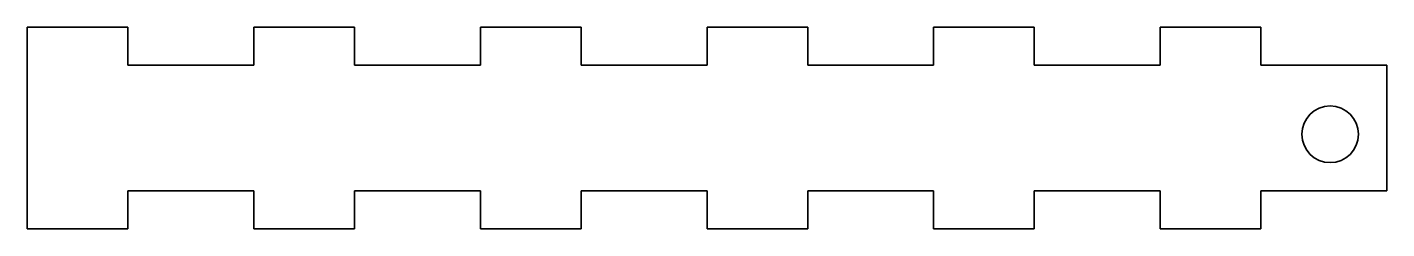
# Model space of a CAD drawing. Header units: millimetres. Extents: x -36 to 72, y -8 to 8.
import ezdxf

# ---------------------------------------------------------------- set-up
doc = ezdxf.new("R2010")
doc.units = ezdxf.units.MM
doc.layers.add('1', color=7, linetype='Continuous', true_color=0xffffff)

msp = doc.modelspace()

# ---------------------------------------------------------------- linework, layer by layer
at = {"layer": '1', "color": 252, "linetype": 'Continuous', "lineweight": 35}
for p, q in [((-36, 8), (-28, 8)), ((-28, 8), (-36, 8)), ((-36, 8), (-36, -8)), ((-36, 8), (-36, -8)), ((-28, 8), (-28, 5)), ((-28, 8), (-28, 5)), ((-18, 8), (-18, 5)), ((-18, 8), (-18, 5)), ((-18, 8), (-10, 8)), ((-10, 8), (-18, 8)), ((-10, 8), (-10, 5)), ((-10, 8), (-10, 5)), ((0, 8), (0, 5)), ((0, 8), (8, 8)), ((0, 8), (0, 5)), ((8, 8), (0, 8)), ((8, 8), (8, 5)), ((8, 8), (8, 5)), ((18, 8), (18, 5)), ((26, 8), (18, 8)), ((18, 8), (18, 5)), ((18, 8), (26, 8)), ((26, 8), (26, 5)), ((26, 8), (26, 5)), ((44, 8), (36, 8)), ((36, 8), (44, 8)), ((36, 8), (36, 5)), ((36, 8), (36, 5)), ((44, 8), (44, 5)), ((44, 8), (44, 5)), ((62, 8), (54, 8)), ((54, 8), (62, 8)), ((54, 8), (54, 5)), ((54, 8), (54, 5)), ((62, 8), (62, 5)), ((62, 8), (62, 5)), ((-18, 5), (-28, 5)), ((-18, 5), (-28, 5)), ((0, 5), (-10, 5)), ((0, 5), (-10, 5)), ((18, 5), (8, 5)), ((18, 5), (8, 5)), ((36, 5), (26, 5)), ((36, 5), (26, 5)), ((54, 5), (44, 5)), ((54, 5), (44, 5)), ((72, 5), (62, 5)), ((72, 5), (62, 5)), ((72, 5), (72, -5)), ((72, 5), (72, -5)), ((-28, -5), (-28, -8)), ((-28, -5), (-18, -5)), ((-28, -5), (-28, -8)), ((-28, -5), (-18, -5)), ((-18, -5), (-18, -8)), ((-18, -5), (-18, -8)), ((-10, -5), (-10, -8)), ((-10, -5), (0, -5)), ((-10, -5), (0, -5)), ((-10, -5), (-10, -8)), ((0, -5), (0, -8)), ((0, -5), (0, -8)), ((8, -5), (8, -8)), ((8, -5), (18, -5)), ((8, -5), (18, -5)), ((8, -5), (8, -8)), ((18, -5), (18, -8)), ((18, -5), (18, -8)), ((26, -5), (26, -8)), ((26, -5), (26, -8)), ((26, -5), (36, -5)), ((26, -5), (36, -5)), ((36, -5), (36, -8)), ((36, -5), (36, -8)), ((44, -5), (54, -5)), ((44, -5), (44, -8)), ((44, -5), (44, -8)), ((44, -5), (54, -5)), ((54, -5), (54, -8)), ((54, -5), (54, -8)), ((62, -5), (72, -5)), ((62, -5), (72, -5)), ((62, -5), (62, -8)), ((62, -5), (62, -8)), ((-36, -8), (-28, -8)), ((-28, -8), (-36, -8)), ((-10, -8), (-18, -8)), ((-18, -8), (-10, -8)), ((8, -8), (0, -8)), ((0, -8), (8, -8)), ((18, -8), (26, -8)), ((26, -8), (18, -8)), ((36, -8), (44, -8)), ((44, -8), (36, -8)), ((54, -8), (62, -8)), ((62, -8), (54, -8))]:
    msp.add_line(p, q, dxfattribs=at)
msp.add_circle((67.5, -0.5), 2.25, dxfattribs=at)
msp.add_circle((67.5, -0.5), 2.25, dxfattribs=at)

doc.saveas('drawing.dxf')
